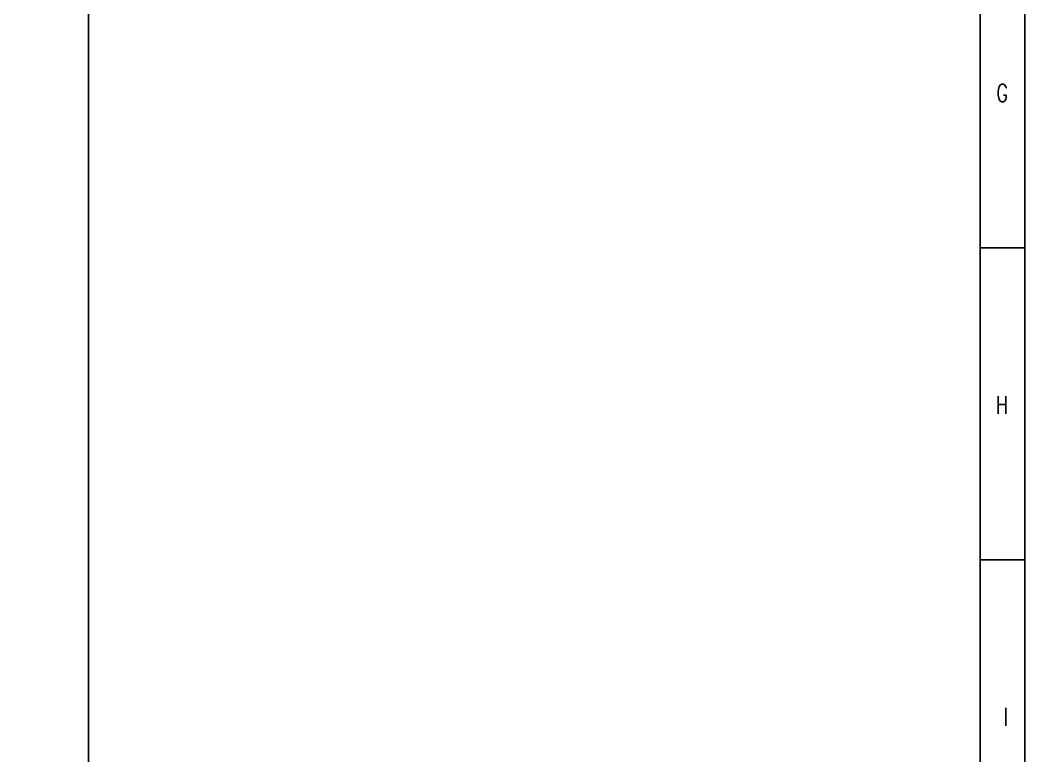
# Model space of a CAD drawing. Header units: millimetres. Extents: x 3292726 to 9250865, y 4220571 to 4816317.
# Drawn here: x 7047319 to 7206743, y 4387769 to 4504594 of the extents above; entities that cross this region are included whole.
import ezdxf

# ---------------------------------------------------------------- set-up
doc = ezdxf.new("R2010")
doc.units = ezdxf.units.MM
doc.layers.add('TEG BORDER', color=7, linetype='Continuous')
doc.styles.add('TEG BORDER', font='txt_qlt.shx', dxfattribs={"width": 0.7, "bigfont": 'hztxt.shx'})

# ---------------------------------------------------------------- blocks, each defined once
blk = doc.blocks.new('TEG BORDER A2')
for p, q in [((594, 175), (589, 175)), ((594, 140), (589, 140))]:
    blk.add_line(p, q)
at = {"color": 5, "lineweight": 15}
blk.add_lwpolyline([(0, 420), (594, 420), (594, 0), (0, 0)], close=True, dxfattribs=at)
blk.add_lwpolyline([(5, 415), (589, 415), (589, 5), (5, 5)], close=True)
at = {"layer": 'TEG BORDER'}
blk.add_line((489, 116), (489, 415), dxfattribs=at)
at = {"char_height": 2, "width": 2, "attachment_point": 3, "style": 'TEG BORDER'}
for s, insert in [('G', (592.09, 193.39)), ('H', (592.09, 158.39)), ('I', (592.09, 123.39))]:
    blk.add_mtext(s, dxfattribs=dict(at, insert=insert))

msp = doc.modelspace()

# ---------------------------------------------------------------- linework, layer by layer
at = {"color": 6}
msp.add_lwpolyline([(6366271, 4815071), (7206743, 4815071), (7206743, 4220798), (6366271, 4220798)], close=True, dxfattribs=at)

# ---------------------------------------------------------------- block references
at = {"xscale": 1414.935625758968, "yscale": 1414.935625758968, "zscale": 1414.935625758968}
msp.add_blockref('TEG BORDER A2', (6366271, 4220798), dxfattribs=at)

doc.saveas('drawing.dxf')
